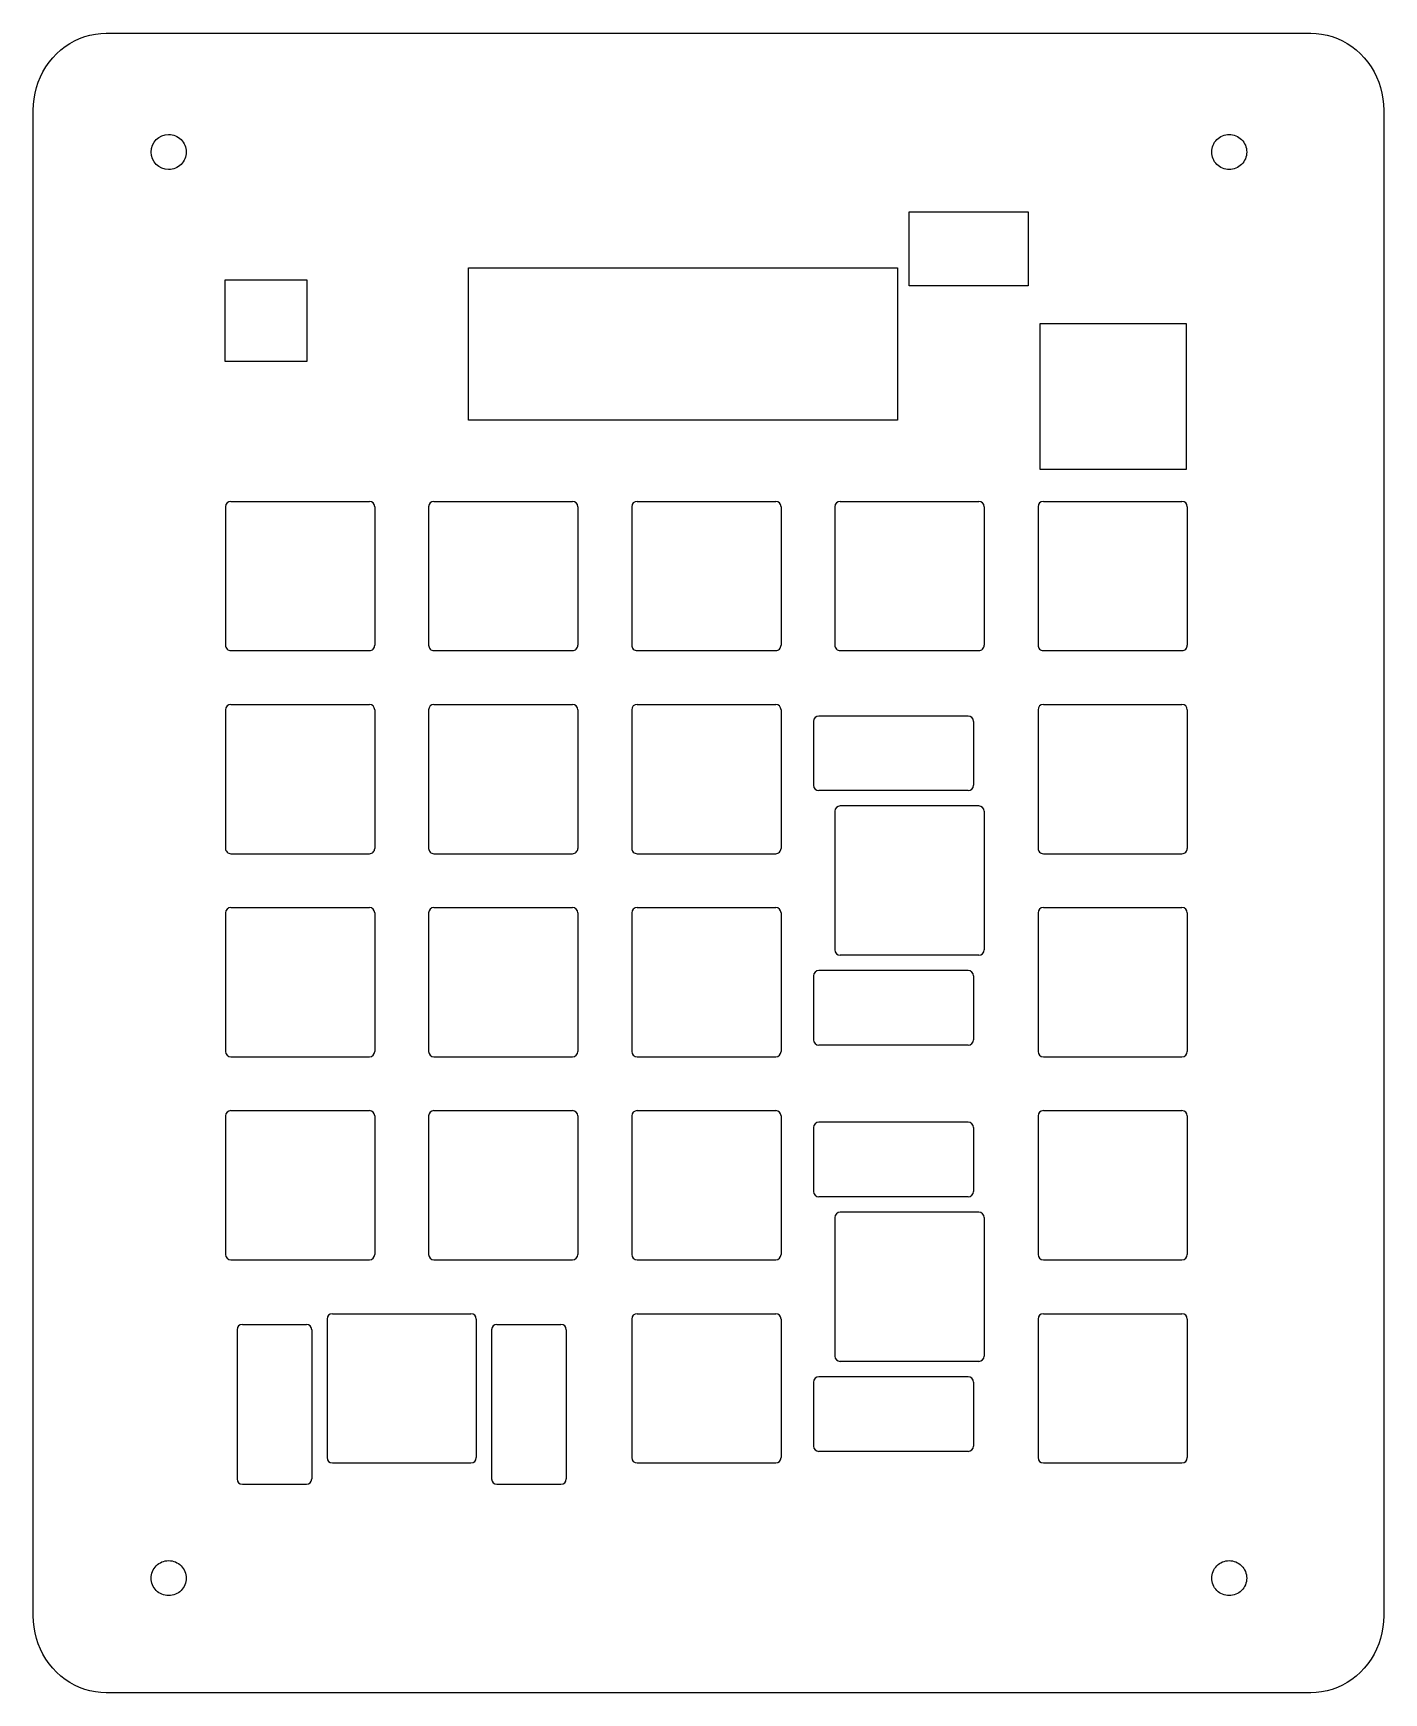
# Model space of a CAD drawing. Extents: x 23134399 to 56644544, y 8192725 to 49381104.
import ezdxf

# ---------------------------------------------------------------- set-up
doc = ezdxf.new("R2010")
doc.units = 0
doc.layers.add('cutting', color=7, linetype='CONTINUOUS')

msp = doc.modelspace()

# ---------------------------------------------------------------- linework, layer by layer
at = {"layer": 'cutting', "color": 5}
for points in [[(23816712.623472, 48964332.010265), (23925698.306431, 49048940.020008)], [(23925698.306431, 49048940.020008), (24040631.563805, 49124930.277794)], [(24040631.563805, 49124930.277794), (24160322.563209, 49191519.880794)], [(24160322.563209, 49191519.880794), (24284548.525265, 49248708.564424)], [(24284548.525265, 49248708.564424), (24412640.053503, 49296496.328685)], [(24412640.053503, 49296496.328685), (24543333.761302, 49333316.574167)], [(24543333.761302, 49333316.574167), (24676480.952688, 49359952.468284)], [(24676480.952688, 49359952.468284), (24811337.618619, 49375620.579038)], [(24811337.618619, 49375620.579038), (24946789.333032, 49381104.338427)], [(24946789.333032, 49381104.338427), (54832228.136046, 49381104.338427)], [(54832228.136046, 49381104.338427), (54967681.702545, 49375620.579038)], [(54967681.702545, 49375620.579038), (55102537.310141, 49359952.468284)], [(55102537.310141, 49359952.468284), (55235683.707776, 49333316.574167)], [(55235683.707776, 49333316.574167), (55366377.415575, 49296496.328685)], [(55366377.415575, 49296496.328685), (55494470.266731, 49248708.564424)], [(55494470.266731, 49248708.564424), (55618694.90587, 49191519.880794)], [(55618694.90587, 49191519.880794), (55738387.228192, 49124930.277794)], [(55738387.228192, 49124930.277794), (55853319.691814, 49048940.020008)], [(55853319.691814, 49048940.020008), (55962306.962275, 48964332.010265)], [(23449461.875805, 48546776.51469), (23529825.700256, 48661937.313947)], [(23529825.700256, 48661937.313947), (23618293.190758, 48770047.225238)], [(23618293.190758, 48770047.225238), (23714120.338269, 48871106.777732)], [(23714120.338269, 48871106.777732), (23816712.623472, 48964332.010265)], [(55962306.962275, 48964332.010265), (56064899.247478, 48871106.777732)], [(56064899.247478, 48871106.777732), (56160726.130405, 48770047.225238)], [(56160726.130405, 48770047.225238), (56249192.297989, 48661937.313947)], [(56249192.297989, 48661937.313947), (56329556.916191, 48546776.51469)], [(23259666.015887, 48169174.463415), (23313861.465416, 48300003.373426)], [(23313861.465416, 48300003.373426), (23377201.188238, 48426131.956044)], [(23377201.188238, 48426131.956044), (23449461.875805, 48546776.51469)], [(56329556.916191, 48546776.51469), (56401743.255771, 48426131.956044)], [(56401743.255771, 48426131.956044), (56465007.836854, 48300003.373426)], [(56465007.836854, 48300003.373426), (56519202.492633, 48169174.463415)], [(23154620.51168, 47755535.863237), (23179822.362764, 47896549.124614)], [(23179822.362764, 47896549.124614), (23214911.967015, 48034428.658007)], [(23214911.967015, 48034428.658007), (23259666.015887, 48169174.463415)], [(56519202.492633, 48169174.463415), (56564181.702136, 48034428.658007)], [(56564181.702136, 48034428.658007), (56599048.527008, 47896549.124614)], [(56599048.527008, 47896549.124614), (56624324.196912, 47755535.863237)], [(23134399.446589, 47471159.309078), (23139454.58057, 47613739.434447)], [(23134399.446589, 10102671.767096), (23134399.446589, 47471159.309078)], [(23139454.58057, 47613739.434447), (23154620.51168, 47755535.863237)], [(56624324.196912, 47755535.863237), (56639490.128022, 47613739.434447)], [(56639490.128022, 47613739.434447), (56644543.674502, 47471159.309078)], [(56644543.674502, 47471159.309078), (56644543.674502, 10102671.767096)], [(53243316.393682, 46431826.303174), (53243316.393682, 46431826.302604)], [(27904432.178905, 37630379.518478), (27904432.178905, 34190362.961134)], [(28036726.617396, 37762687.979898), (31476307.934742, 37762687.979898)], [(31608602.373232, 37630379.518478), (31608602.373232, 34190362.961134)], [(32944749.479043, 37630379.518478), (32944749.479043, 34190362.961134)], [(33077043.917533, 37762687.979898), (36516633.172387, 37762687.979898)], [(36648940.840057, 37630379.518478), (36648940.840057, 34190362.961134)], [(37985045.612494, 37630379.518478), (37985045.612494, 34190362.961134)], [(38117353.280163, 37762687.979898), (41556950.472524, 37762687.979898)], [(41689258.140194, 37630379.518478), (41689258.140194, 34190362.961134)], [(43025362.912631, 37630379.518478), (43025362.912631, 34190362.961134)], [(43157670.580301, 37762687.979898), (46597267.772662, 37762687.979898)], [(46729575.440332, 37630379.518478), (46729575.440332, 34190362.961134)], [(48065680.212769, 37630379.518478), (48065680.212769, 34190362.961134)], [(48197987.880439, 37762687.979898), (51637585.0728, 37762687.979898)], [(51769892.740469, 37630379.518478), (51769892.740469, 34190362.961134)], [(28036726.617396, 34058054.764297), (31476307.934742, 34058054.764297)], [(33077043.917533, 34058054.764297), (36516633.172387, 34058054.764297)], [(38117353.280163, 34058054.764297), (41556950.472524, 34058054.764297)], [(43157670.580301, 34058054.764297), (46597267.772662, 34058054.764297)], [(48197987.880439, 34058054.764297), (51637585.0728, 34058054.764297)], [(27904432.178905, 32590062.21834), (27904432.178905, 29150045.660996)], [(28036726.617396, 32722370.415177), (31476307.934742, 32722370.415177)], [(31608602.373232, 32590062.21834), (31608602.373232, 29150045.660996)], [(32944749.479043, 32590062.21834), (32944749.479043, 29150045.660996)], [(33077043.917533, 32722370.415177), (36516633.172387, 32722370.415177)], [(36648940.840057, 32590062.21834), (36648940.840057, 29150045.660996)], [(37985045.612494, 32590062.21834), (37985045.612494, 29150045.660996)], [(38117353.280163, 32722370.415177), (41556950.472524, 32722370.415177)], [(41689258.140194, 32590062.21834), (41689258.140194, 29150045.660996)], [(48065680.212769, 32590062.21834), (48065680.212769, 29150045.660996)], [(48197987.880439, 32722370.415177), (51637585.0728, 32722370.415177)], [(51769892.740469, 32590062.21834), (51769892.740469, 29150045.660996)], [(42496201.033685, 32302343.973499), (42496201.033685, 30714644.023956)], [(46332652.437323, 32434652.434919), (42628508.701354, 32434652.434919)], [(46464960.104992, 32302343.973499), (46464960.104992, 30714644.023956)], [(46332652.437323, 30582335.827119), (42628508.701354, 30582335.827119)], [(43025362.912631, 30069903.568272), (43025362.912631, 26629888.069262)], [(46597267.772662, 30202211.765108), (43157670.580301, 30202211.765108)], [(46729575.440332, 30069903.568272), (46729575.440332, 26629888.069262)], [(28036726.617396, 29017736.405825), (31476307.934742, 29017736.405825)], [(33077043.917533, 29017736.405825), (36516633.172387, 29017736.405825)], [(38117353.280163, 29017736.405825), (41556950.472524, 29017736.405825)], [(48197987.880439, 29017736.405825), (51637585.0728, 29017736.405825)], [(28036726.617396, 27682052.321289), (31476307.934742, 27682052.321289)], [(33077043.917533, 27682052.321289), (36516633.172387, 27682052.321289)], [(38117353.280163, 27682052.321289), (41556950.472524, 27682052.321289)], [(48197987.880439, 27682052.321289), (51637585.0728, 27682052.321289)], [(27904432.178905, 27549744.653619), (27904432.178905, 24109729.419193)], [(31608602.373232, 27549744.653619), (31608602.373232, 24109729.419193)], [(32944749.479043, 27549744.653619), (32944749.479043, 24109729.419193)], [(36648940.840057, 27549744.653619), (36648940.840057, 24109729.419193)], [(37985045.612494, 27549744.653619), (37985045.612494, 24109729.419193)], [(41689258.140194, 27549744.653619), (41689258.140194, 24109729.419193)], [(48065680.212769, 27549744.653619), (48065680.212769, 24109729.419193)], [(51769892.740469, 27549744.653619), (51769892.740469, 24109729.419193)], [(46597267.772662, 26497577.755756), (43157670.580301, 26497577.755756)], [(42496201.033685, 25985145.496909), (42496201.033685, 24397445.547366)], [(46332652.437323, 26117455.810415), (42628508.701354, 26117455.810415)], [(46464960.104992, 25985145.496909), (46464960.104992, 24397445.547366)], [(28036726.617396, 23977419.105688), (31476307.934742, 23977419.105688)], [(33077043.917533, 23977419.105688), (36516633.172387, 23977419.105688)], [(38117353.280163, 23977419.105688), (41556950.472524, 23977419.105688)], [(46332652.437323, 24265137.879696), (42628508.701354, 24265137.879696)], [(48197987.880439, 23977419.105688), (51637585.0728, 23977419.105688)], [(27904432.178905, 22509427.353482), (27904432.178905, 19069412.119056)], [(28036726.617396, 22641735.021151), (31476307.934742, 22641735.021151)], [(31608602.373232, 22509427.353482), (31608602.373232, 19069412.119056)], [(32944749.479043, 22509427.353482), (32944749.479043, 19069412.119056)], [(33077043.917533, 22641735.021151), (36516633.172387, 22641735.021151)], [(36648940.840057, 22509427.353482), (36648940.840057, 19069412.119056)], [(37985045.612494, 22509427.353482), (37985045.612494, 19069412.119056)], [(38117353.280163, 22641735.021151), (41556950.472524, 22641735.021151)], [(41689258.140194, 22509427.353482), (41689258.140194, 19069412.119056)], [(46332652.437323, 22354018.892979), (42628508.701354, 22354018.892979)], [(48065680.212769, 22509427.353482), (48065680.212769, 19069412.119056)], [(48197987.880439, 22641735.021151), (51637585.0728, 22641735.021151)], [(51769892.740469, 22509427.353482), (51769892.740469, 19069412.119056)], [(42496201.033685, 22221708.579473), (42496201.033685, 20634008.62993)], [(46464960.104992, 22221708.579473), (46464960.104992, 20634008.62993)], [(46332652.437323, 20501700.96226), (42628508.701354, 20501700.96226)], [(43025362.912631, 19989268.703413), (43025362.912631, 16549253.468987)], [(46597267.772662, 20121576.371082), (43157670.580301, 20121576.371082)], [(46729575.440332, 19989268.703413), (46729575.440332, 16549253.468987)], [(28036726.617396, 18937101.80555), (31476307.934742, 18937101.80555)], [(33077043.917533, 18937101.80555), (36516633.172387, 18937101.80555)], [(38117353.280163, 18937101.80555), (41556950.472524, 18937101.80555)], [(48197987.880439, 18937101.80555), (51637585.0728, 18937101.80555)], [(28324326.328791, 17336802.385674), (29911830.486481, 17336802.385674)], [(30424590.828974, 17469110.053344), (30424590.828974, 14029094.818918)], [(30556885.267464, 17601417.721014), (33996466.584811, 17601417.721014)], [(34128761.023301, 17469110.053344), (34128761.023301, 14029094.818918)], [(34641494.907435, 17336802.385674), (36229054.627679, 17336802.385674)], [(37985045.612494, 17469110.053344), (37985045.612494, 14029094.818918)], [(38117353.280163, 17601417.721014), (41556950.472524, 17601417.721014)], [(41689258.140194, 17469110.053344), (41689258.140194, 14029094.818918)], [(48065680.212769, 17469110.053344), (48065680.212769, 14029094.818918)], [(48197987.880439, 17601417.721014), (51637585.0728, 17601417.721014)], [(51769892.740469, 17469110.053344), (51769892.740469, 14029094.818918)], [(28192037.181972, 17204494.718005), (28192037.181972, 13499861.502403)], [(30044116.987464, 17204494.718005), (30044116.987464, 13499861.502403)], [(34509256.031498, 17204494.718005), (34509256.031498, 13499861.502403)], [(36361293.503616, 17204494.718005), (36361293.503616, 13499861.502403)], [(46597267.772662, 16416943.155481), (43157670.580301, 16416943.155481)], [(42496201.033685, 15904510.896634), (42496201.033685, 14316810.947091)], [(46332652.437323, 16036821.210139), (42628508.701354, 16036821.210139)], [(46464960.104992, 15904510.896634), (46464960.104992, 14316810.947091)], [(46332652.437323, 14184503.279421), (42628508.701354, 14184503.279421)], [(30556885.267464, 13896784.505412), (33996466.584811, 13896784.505412)], [(38117353.280163, 13896784.505412), (41556950.472524, 13896784.505412)], [(48197987.880439, 13896784.505412), (51637585.0728, 13896784.505412)], [(28324326.328791, 13367551.188898), (29911830.486481, 13367551.188898)], [(34641494.907435, 13367551.188898), (36229054.627679, 13367551.188898)], [(23139454.58057, 9960090.318808), (23134399.446589, 10102671.767096)], [(23154620.51168, 9818294.68377), (23139454.58057, 9960090.318808)], [(56639490.128022, 9960090.318808), (56624324.196912, 9818294.68377)], [(56644543.674502, 10102671.767096), (56639490.128022, 9960090.318808)], [(23179822.362764, 9678065.383556), (23154620.51168, 9818294.68377)], [(23214911.967015, 9539402.418167), (23179822.362764, 9678065.383556)], [(23259666.015887, 9404655.289841), (23214911.967015, 9539402.418167)], [(56564181.702136, 9539402.418167), (56519202.492633, 9404655.289841)], [(56599344.860623, 9678065.383556), (56564181.702136, 9539402.418167)], [(56624324.196912, 9818294.68377), (56599344.860623, 9678065.383556)], [(23313861.465416, 9273826.644413), (23259666.015887, 9404655.289841)], [(23377201.188238, 9147699.649296), (23313861.465416, 9273826.644413)], [(23449461.875805, 9027054.826067), (23377201.188238, 9147699.649296)], [(56401743.255771, 9147699.649296), (56329556.916191, 9027054.826067)], [(56465007.836854, 9273826.644413), (56401743.255771, 9147699.649296)], [(56519202.492633, 9404655.289841), (56465007.836854, 9273826.644413)], [(23529825.700256, 8911892.174725), (23449461.875805, 9027054.826067)], [(23618293.190758, 8803783.321768), (23529825.700256, 8911892.174725)], [(23714120.338269, 8702722.975523), (23618293.190758, 8803783.321768)], [(23816712.623472, 8609496.94924), (23714120.338269, 8702722.975523)], [(56064899.247478, 8702722.975523), (55962306.962275, 8609496.94924)], [(56160726.130405, 8803783.321768), (56064899.247478, 8702722.975523)], [(56249192.297989, 8911892.174725), (56160726.130405, 8803783.321768)], [(56329556.916191, 9027054.826067), (56249192.297989, 8911892.174725)], [(23925698.306431, 8524891.056166), (23816712.623472, 8609496.94924)], [(24040631.563805, 8448900.004629), (23925698.306431, 8524891.056166)], [(24160322.563209, 8382309.607878), (24040631.563805, 8448900.004629)], [(24284548.525265, 8325122.51175), (24160322.563209, 8382309.607878)], [(24412640.053503, 8278116.591984), (24284548.525265, 8325122.51175)], [(24543333.761302, 8240513.972839), (24412640.053503, 8278116.591984)], [(24676480.952688, 8213878.343306), (24543333.761302, 8240513.972839)], [(55235683.707776, 8240513.972839), (55102537.310141, 8213878.343306)], [(55366377.415575, 8278116.591984), (55235683.707776, 8240513.972839)], [(55494470.266731, 8325122.51175), (55366377.415575, 8278116.591984)], [(55618694.90587, 8382309.607878), (55494470.266731, 8325122.51175)], [(55738387.228192, 8448900.004629), (55618694.90587, 8382309.607878)], [(55853319.691814, 8524891.056166), (55738387.228192, 8448900.004629)], [(55962306.962275, 8609496.94924), (55853319.691814, 8524891.056166)], [(24811337.618619, 8198209.703384), (24676480.952688, 8213878.343306)], [(24946789.333032, 8192724.885661), (24811337.618619, 8198209.703384)], [(54832228.136046, 8192724.885661), (24946789.333032, 8192724.885661)], [(54967681.702545, 8198209.703384), (54832228.136046, 8192724.885661)], [(55102537.310141, 8213878.343306), (54967681.702545, 8198209.703384)]]:
    msp.add_lwpolyline(points, dxfattribs=at)
for points in [[(24946789.333032, 49381104.338427)], [(56644543.674502, 47471159.309078)], [(26929195.604307, 46431934.252707)], [(44872283.338209, 44946581.0548), (47817569.601481, 44946581.0548), (47817569.601481, 43115059.129303), (44872283.338209, 43115059.129303)], [(27893581.606072, 43263560.635312), (29923107.038887, 43263560.635312), (29923107.038887, 41234036.260831), (27893581.606072, 41234036.260831)], [(33932654.315706, 43560565.23483), (44575280.326192, 43560565.23483), (44575280.326192, 39773770.084732), (33932654.315706, 39773770.084732)], [(48114816.030397, 42179354.25277), (51740680.066815, 42179354.25277), (51740680.066815, 38553492.862187), (48114816.030397, 38553492.862187)], [(26929208.833486, 11038744.679396)], [(53243371.956235, 11038739.387725)]]:
    msp.add_lwpolyline(points, close=True, dxfattribs=at)
for points in [[(26060520.597859, 46431934.252707), (26060520.597859, 46671812.181823), (26254979.921997, 46866271.742876), (26494857.8365, 46866272.020515)], [(26494857.8365, 46866272.020515), (26610051.372249, 46866272.027532), (26720526.883078, 46820511.575762), (26801981.015837, 46739057.443004)], [(26801981.015837, 46739057.443004), (26883435.148595, 46657603.310245), (26929195.604307, 46547127.795474), (26929195.604307, 46431934.252707)], [(52374640.858067, 46431826.302034), (52374640.851201, 46547019.838825), (52420401.303037, 46657495.349508), (52501855.435779, 46738949.482143)], [(52501855.435779, 46738949.482143), (52583309.568521, 46820403.614778), (52693785.083206, 46866164.070412), (52808978.625874, 46866164.070412)], [(52808978.625874, 46866164.070412), (52924172.168543, 46866164.070412), (53034647.683227, 46820403.614778), (53116101.815969, 46738949.482143)], [(53116101.815969, 46738949.482143), (53197555.948711, 46657495.349508), (53243316.400548, 46547019.838825), (53243316.393682, 46431826.303174)], [(26494857.8365, 45997596.4849), (26254979.921997, 45997596.762538), (26060520.597859, 46192056.323591), (26060520.597859, 46431934.252707)], [(26929195.604307, 46431934.252707), (26929195.604307, 46316740.70994), (26883435.148595, 46206265.195169), (26801981.015837, 46124811.06241)], [(52501855.435779, 46124703.123066), (52420401.303037, 46206157.255701), (52374640.851201, 46316632.766383), (52374640.858067, 46431826.302034)], [(53243316.393682, 46431826.302604), (53243316.400548, 46316632.766383), (53197555.948711, 46206157.255701), (53116101.815969, 46124703.123066)], [(26801981.015837, 46124811.06241), (26720526.883078, 46043356.929652), (26610051.372249, 45997596.477882), (26494857.8365, 45997596.4849)], [(52808978.625874, 45997488.534797), (52693785.083206, 45997488.534797), (52583309.568521, 46043248.99043), (52501855.435779, 46124703.123066)], [(53116101.815969, 46124703.123066), (53034647.683227, 46043248.99043), (52924172.168543, 45997488.534797), (52808978.625874, 45997488.534797)], [(28036723.97156, 37762478.694282), (27963661.33951, 37762478.684054), (27904432.335257, 37703249.798256), (27904432.178905, 37630187.166207)], [(31608602.373232, 37630187.166211), (31608602.216881, 37703249.798256), (31549373.212627, 37762478.684054), (31476310.580578, 37762478.694282)], [(33077041.271697, 37762478.694282), (33003978.639648, 37762478.684054), (32944749.635394, 37703249.798256), (32944749.479043, 37630187.166207)], [(36648919.67337, 37630187.166211), (36648919.517018, 37703249.798256), (36589690.512765, 37762478.684054), (36516627.880715, 37762478.694282)], [(38117358.571835, 37762478.694282), (38044295.939785, 37762478.684054), (37985066.935532, 37703249.798256), (37985066.77918, 37630187.166207)], [(41689236.973507, 37630187.166211), (41689236.817156, 37703249.798256), (41630007.812902, 37762478.684054), (41556945.180853, 37762478.694282)], [(43157675.871973, 37762478.694282), (43084613.239923, 37762478.684054), (43025384.23567, 37703249.798256), (43025384.079318, 37630187.166207)], [(46729554.273645, 37630187.166211), (46729554.117293, 37703249.798256), (46670325.11304, 37762478.684054), (46597262.48099, 37762478.694282)], [(48197993.17211, 37762478.694282), (48124930.540061, 37762478.684054), (48065701.535807, 37703249.798256), (48065701.379456, 37630187.166207)], [(51769871.573783, 37630187.166211), (51769871.417431, 37703249.798256), (51710642.413178, 37762478.684054), (51637579.781128, 37762478.694282)], [(27904432.178905, 34190600.29261), (27904432.043473, 34155514.23755), (27918369.828374, 34121865.169353), (27943179.366214, 34097055.532275)], [(31569855.185924, 34097055.532275), (31594664.723763, 34121865.169353), (31608602.508664, 34155514.23755), (31608602.373232, 34190600.292611)], [(32944749.479043, 34190600.29261), (32944749.343611, 34155514.23755), (32958687.128512, 34121865.169353), (32983496.666351, 34097055.532275)], [(36610172.486061, 34097055.532275), (36634982.023901, 34121865.169353), (36648919.808802, 34155514.23755), (36648919.67337, 34190600.292611)], [(37985066.77918, 34190600.29261), (37985066.643748, 34155514.23755), (37999004.428649, 34121865.169353), (38023813.966489, 34097055.532275)], [(41650489.786199, 34097055.532275), (41675299.324039, 34121865.169353), (41689237.10894, 34155514.23755), (41689236.973507, 34190600.292611)], [(43025384.079318, 34190600.29261), (43025383.943886, 34155514.23755), (43039321.728787, 34121865.169353), (43064131.266626, 34097055.532275)], [(46690807.086337, 34097055.532275), (46715616.624176, 34121865.169353), (46729554.409077, 34155514.23755), (46729554.273645, 34190600.292611)], [(48065701.379456, 34190600.29261), (48065701.244023, 34155514.23755), (48079639.028924, 34121865.169353), (48104448.566764, 34097055.532275)], [(51731124.386474, 34097055.532275), (51755933.924314, 34121865.169353), (51769871.709215, 34155514.23755), (51769871.573783, 34190600.292611)], [(27943179.366214, 34097055.532275), (27967988.904053, 34072245.895197), (28001637.916499, 34058307.9757), (28036723.97156, 34058307.970788)], [(31476310.580578, 34058307.970788), (31511396.635638, 34058307.9757), (31545045.648084, 34072245.895197), (31569855.185924, 34097055.532275)], [(32983496.666351, 34097055.532275), (33008306.204191, 34072245.895197), (33041955.216636, 34058307.9757), (33077041.271697, 34058307.970788)], [(36516627.880715, 34058307.970788), (36551713.935776, 34058307.9757), (36585362.948222, 34072245.895197), (36610172.486061, 34097055.532275)], [(38023813.966489, 34097055.532275), (38048623.504328, 34072245.895197), (38082272.516774, 34058307.9757), (38117358.571835, 34058307.970788)], [(41556945.180853, 34058307.970788), (41592031.235914, 34058307.9757), (41625680.24836, 34072245.895197), (41650489.786199, 34097055.532275)], [(43064131.266626, 34097055.532275), (43088940.804466, 34072245.895197), (43122589.816912, 34058307.9757), (43157675.871973, 34058307.970788)], [(46597262.48099, 34058307.970788), (46632348.536051, 34058307.9757), (46665997.548497, 34072245.895197), (46690807.086337, 34097055.532275)], [(48104448.566764, 34097055.532275), (48129258.104603, 34072245.895197), (48162907.117049, 34058307.9757), (48197993.17211, 34058307.970788)], [(51637579.781128, 34058307.970788), (51672665.836189, 34058307.9757), (51706314.848635, 34072245.895197), (51731124.386474, 34097055.532275)], [(28036723.97156, 32722161.129561), (27963661.33951, 32722161.119333), (27904432.335257, 32662932.233535), (27904432.178905, 32589869.601486)], [(31608602.373232, 32589869.60149), (31608602.216881, 32662932.233535), (31549373.212627, 32722161.119333), (31476310.580578, 32722161.129561)], [(33077041.271697, 32722161.129561), (33003978.639648, 32722161.119333), (32944749.635394, 32662932.233535), (32944749.479043, 32589869.601486)], [(36648919.67337, 32589869.60149), (36648919.517018, 32662932.233535), (36589690.512765, 32722161.119333), (36516627.880715, 32722161.129561)], [(38117358.571835, 32722161.129561), (38044295.939785, 32722161.119333), (37985066.935532, 32662932.233535), (37985066.77918, 32589869.601486)], [(41689236.973507, 32589869.60149), (41689236.817156, 32662932.233535), (41630007.812902, 32722161.119333), (41556945.180853, 32722161.129561)], [(48197993.17211, 32722161.129561), (48124930.540061, 32722161.119333), (48065701.535807, 32662932.233535), (48065701.379456, 32589869.601486)], [(51769871.573783, 32589869.60149), (51769871.417431, 32662932.233535), (51710642.413178, 32722161.119333), (51637579.781128, 32722161.129561)], [(42628508.701354, 32434558.507747), (42555446.069305, 32434558.497518), (42496217.065051, 32375329.611721), (42496216.9087, 32302266.979671)], [(46464970.688336, 32302266.979676), (46464970.531984, 32375329.611721), (46405741.527731, 32434558.497518), (46332678.895681, 32434558.507747)], [(42496216.9087, 30714765.203238), (42496217.065051, 30641702.571193), (42555446.069305, 30582473.685395), (42628508.701354, 30582473.675167)], [(46332678.895681, 30582473.675167), (46405741.527731, 30582473.685395), (46464970.531984, 30641702.571193), (46464970.688336, 30714765.203242)], [(43157675.871973, 30202002.479492), (43084613.239923, 30202002.469264), (43025384.23567, 30142773.583466), (43025384.079318, 30069710.951417)], [(46729554.273645, 30069710.951421), (46729554.117293, 30142773.583466), (46670325.11304, 30202002.469264), (46597262.48099, 30202002.479492)], [(27904432.178905, 29150282.992472), (27904431.973301, 29115196.891571), (27918369.727223, 29081547.755401), (27943179.272669, 29056738.061098)], [(27943179.272669, 29056738.061098), (27967988.818114, 29031928.366796), (28001637.870657, 29017990.410979), (28036723.97156, 29017990.406067)], [(31476310.580578, 29017990.406067), (31511396.681481, 29017990.410979), (31545045.734024, 29031928.366796), (31569855.279469, 29056738.061098)], [(31569855.279469, 29056738.061098), (31594664.824914, 29081547.755401), (31608602.578837, 29115196.891571), (31608602.373232, 29150282.992473)], [(32944749.479043, 29150282.992472), (32944749.273438, 29115196.891571), (32958687.027361, 29081547.755401), (32983496.572806, 29056738.061098)], [(32983496.572806, 29056738.061098), (33008306.118251, 29031928.366796), (33041955.170794, 29017990.410979), (33077041.271697, 29017990.406067)], [(36516627.880715, 29017990.406067), (36551713.981618, 29017990.410979), (36585363.034161, 29031928.366796), (36610172.579606, 29056738.061098)], [(36610172.579606, 29056738.061098), (36634982.125052, 29081547.755401), (36648919.878974, 29115196.891571), (36648919.67337, 29150282.992473)], [(37985066.77918, 29150282.992472), (37985066.573576, 29115196.891571), (37999004.327499, 29081547.755401), (38023813.872944, 29056738.061098)], [(38023813.872944, 29056738.061098), (38048623.418389, 29031928.366796), (38082272.470932, 29017990.410979), (38117358.571835, 29017990.406067)], [(41556945.180853, 29017990.406067), (41592031.281756, 29017990.410979), (41625680.334299, 29031928.366796), (41650489.879744, 29056738.061098)], [(41650489.879744, 29056738.061098), (41675299.425189, 29081547.755401), (41689237.179112, 29115196.891571), (41689236.973507, 29150282.992473)], [(48065701.379456, 29150282.992472), (48065701.173851, 29115196.891571), (48079638.927774, 29081547.755401), (48104448.473219, 29056738.061098)], [(48104448.473219, 29056738.061098), (48129258.018664, 29031928.366796), (48162907.071207, 29017990.410979), (48197993.17211, 29017990.406067)], [(51637579.781128, 29017990.406067), (51672665.882031, 29017990.410979), (51706314.934574, 29031928.366796), (51731124.480019, 29056738.061098)], [(51731124.480019, 29056738.061098), (51755934.025464, 29081547.755401), (51769871.779387, 29115196.891571), (51769871.573783, 29150282.992473)], [(28036723.97156, 27681843.300256), (27963661.236175, 27681843.290028), (27904432.189118, 27622614.242959), (27904432.178905, 27549551.507574)], [(31608602.373232, 27549551.507602), (31608602.363019, 27622614.242959), (31549373.315963, 27681843.290028), (31476310.580578, 27681843.300256)], [(33077041.271697, 27681843.300256), (33003978.536312, 27681843.290028), (32944749.489256, 27622614.242959), (32944749.479043, 27549551.507574)], [(36648919.67337, 27549551.507602), (36648919.663157, 27622614.242959), (36589690.6161, 27681843.290028), (36516627.880715, 27681843.300256)], [(38117358.571835, 27681843.300256), (38044295.83645, 27681843.290028), (37985066.789394, 27622614.242959), (37985066.77918, 27549551.507574)], [(41689236.973507, 27549551.507602), (41689236.963294, 27622614.242959), (41630007.916238, 27681843.290028), (41556945.180853, 27681843.300256)], [(48197993.17211, 27681843.300256), (48124930.436725, 27681843.290028), (48065701.389669, 27622614.242959), (48065701.379456, 27549551.507574)], [(51769871.573783, 27549551.507602), (51769871.563569, 27622614.242959), (51710642.516513, 27681843.290028), (51637579.781128, 27681843.300256)], [(43025384.079318, 26630123.548653), (43025384.089531, 26557060.813296), (43084613.136588, 26497831.766227), (43157675.871973, 26497831.755998)], [(46597262.48099, 26497831.755998), (46670325.216375, 26497831.766227), (46729554.263432, 26557060.813296), (46729554.273645, 26630123.548681)], [(42628508.701354, 26117360.560324), (42555445.965969, 26117360.550095), (42496216.918913, 26058131.503026), (42496216.9087, 25985068.767641)], [(46464970.688336, 25985068.767669), (46464970.678123, 26058131.503026), (46405741.631066, 26117360.550095), (46332678.895681, 26117360.560324)], [(42496216.9087, 24397567.255815), (42496216.918913, 24324504.520458), (42555445.965969, 24265275.473389), (42628508.701354, 24265275.463161)], [(46332678.895681, 24265275.463161), (46405741.631066, 24265275.473389), (46464970.678123, 24324504.520458), (46464970.688336, 24397567.255843)], [(27904432.178905, 24109964.898584), (27904432.189118, 24036902.163227), (27963661.236175, 23977673.116158), (28036723.97156, 23977673.10593)], [(31476310.580578, 23977673.10593), (31549373.315963, 23977673.116158), (31608602.363019, 24036902.163227), (31608602.373232, 24109964.898613)], [(32944749.479043, 24109964.898584), (32944749.489256, 24036902.163227), (33003978.536312, 23977673.116158), (33077041.271697, 23977673.10593)], [(36516627.880715, 23977673.10593), (36589690.6161, 23977673.116158), (36648919.663157, 24036902.163227), (36648919.67337, 24109964.898613)], [(37985066.77918, 24109964.898584), (37985066.789394, 24036902.163227), (38044295.83645, 23977673.116158), (38117358.571835, 23977673.10593)], [(41556945.180853, 23977673.10593), (41630007.916238, 23977673.116158), (41689236.963294, 24036902.163227), (41689236.973507, 24109964.898613)], [(48065701.379456, 24109964.898584), (48065701.389669, 24036902.163227), (48124930.436725, 23977673.116158), (48197993.17211, 23977673.10593)], [(51637579.781128, 23977673.10593), (51710642.516513, 23977673.116158), (51769871.563569, 24036902.163227), (51769871.573783, 24109964.898613)], [(28036723.97156, 22641526.000119), (27963661.236175, 22641525.98989), (27904432.189118, 22582296.942821), (27904432.178905, 22509234.207436)], [(31608602.373232, 22509234.207464), (31608602.363019, 22582296.942821), (31549373.315963, 22641525.98989), (31476310.580578, 22641526.000119)], [(33077041.271697, 22641526.000119), (33003978.536312, 22641525.98989), (32944749.489256, 22582296.942821), (32944749.479043, 22509234.207436)], [(36648919.67337, 22509234.207464), (36648919.663157, 22582296.942821), (36589690.6161, 22641525.98989), (36516627.880715, 22641526.000119)], [(38117358.571835, 22641526.000119), (38044295.83645, 22641525.98989), (37985066.789394, 22582296.942821), (37985066.77918, 22509234.207436)], [(41689236.973507, 22509234.207464), (41689236.963294, 22582296.942821), (41630007.916238, 22641525.98989), (41556945.180853, 22641526.000119)], [(42628508.701354, 22353923.642888), (42555445.965969, 22353923.632659), (42496216.918913, 22294694.58559), (42496216.9087, 22221631.850205)], [(46464970.688336, 22221631.850233), (46464970.678123, 22294694.58559), (46405741.631066, 22353923.632659), (46332678.895681, 22353923.642888)], [(48197993.17211, 22641526.000119), (48124930.436725, 22641525.98989), (48065701.389669, 22582296.942821), (48065701.379456, 22509234.207436)], [(51769871.573783, 22509234.207464), (51769871.563569, 22582296.942821), (51710642.516513, 22641525.98989), (51637579.781128, 22641526.000119)], [(42496216.9087, 20634130.338379), (42496216.918913, 20561067.603022), (42555445.965969, 20501838.555953), (42628508.701354, 20501838.545724)], [(46332678.895681, 20501838.545724), (46405741.631066, 20501838.555953), (46464970.678123, 20561067.603022), (46464970.688336, 20634130.338407)], [(43157675.871973, 20121367.35005), (43084613.136588, 20121367.339821), (43025384.089531, 20062138.292752), (43025384.079318, 19989075.557367)], [(46729554.273645, 19989075.557395), (46729554.263432, 20062138.292752), (46670325.216375, 20121367.339821), (46597262.48099, 20121367.35005)], [(27904432.178905, 19069647.598446), (27904432.189118, 18996584.86309), (27963661.236175, 18937355.816021), (28036723.97156, 18937355.805792)], [(31476310.580578, 18937355.805792), (31549373.315963, 18937355.816021), (31608602.363019, 18996584.86309), (31608602.373232, 19069647.598475)], [(32944749.479043, 19069647.598446), (32944749.489256, 18996584.86309), (33003978.536312, 18937355.816021), (33077041.271697, 18937355.805792)], [(36516627.880715, 18937355.805792), (36589690.6161, 18937355.816021), (36648919.663157, 18996584.86309), (36648919.67337, 19069647.598475)], [(37985066.77918, 19069647.598446), (37985066.789394, 18996584.86309), (38044295.83645, 18937355.816021), (38117358.571835, 18937355.805792)], [(41556945.180853, 18937355.805792), (41630007.916238, 18937355.816021), (41689236.963294, 18996584.86309), (41689236.973507, 19069647.598475)], [(48065701.379456, 19069647.598446), (48065701.389669, 18996584.86309), (48124930.436725, 18937355.816021), (48197993.17211, 18937355.805792)], [(51637579.781128, 18937355.805792), (51710642.516513, 18937355.816021), (51769871.563569, 18996584.86309), (51769871.573783, 19069647.598475)], [(28324326.328791, 17336625.114672), (28251263.593406, 17336625.104443), (28192034.546349, 17277396.057374), (28192034.536136, 17204333.321989)], [(30044119.6333, 17204333.322018), (30044119.623087, 17277396.057374), (29984890.57603, 17336625.104443), (29911827.840645, 17336625.114672)], [(30556882.621629, 17601208.699981), (30483819.886243, 17601208.689752), (30424590.839187, 17541979.642683), (30424590.828974, 17468916.907298)], [(34128761.023301, 17468916.907327), (34128761.013088, 17541979.642683), (34069531.966031, 17601208.689752), (33996469.230646, 17601208.699981)], [(34641524.01163, 17336625.114672), (34568461.276245, 17336625.104443), (34509232.229188, 17277396.057374), (34509232.218975, 17204333.321989)], [(36361317.316139, 17204333.322018), (36361317.305926, 17277396.057374), (36302088.258869, 17336625.104443), (36229025.523484, 17336625.114672)], [(38117358.571835, 17601208.699981), (38044295.83645, 17601208.689752), (37985066.789394, 17541979.642683), (37985066.77918, 17468916.907298)], [(41689236.973507, 17468916.907327), (41689236.963294, 17541979.642683), (41630007.916238, 17601208.689752), (41556945.180853, 17601208.699981)], [(48197993.17211, 17601208.699981), (48124930.436725, 17601208.689752), (48065701.389669, 17541979.642683), (48065701.379456, 17468916.907298)], [(51769871.573783, 17468916.907327), (51769871.563569, 17541979.642683), (51710642.516513, 17601208.689752), (51637579.781128, 17601208.699981)], [(43025384.079318, 16549488.948378), (43025384.089531, 16476426.213021), (43084613.136588, 16417197.165952), (43157675.871973, 16417197.155723)], [(46597262.48099, 16417197.155723), (46670325.216375, 16417197.165952), (46729554.263432, 16476426.213021), (46729554.273645, 16549488.948406)], [(42628508.701354, 16036725.960049), (42555445.965969, 16036725.94982), (42496216.918913, 15977496.902751), (42496216.9087, 15904434.167366)], [(46464970.688336, 15904434.167394), (46464970.678123, 15977496.902751), (46405741.631066, 16036725.94982), (46332678.895681, 16036725.960049)], [(30424590.828974, 14029330.298309), (30424590.839187, 13956267.562952), (30483819.886243, 13897038.515883), (30556882.621629, 13897038.505654)], [(33996469.230646, 13897038.505654), (34069531.966031, 13897038.515883), (34128761.013088, 13956267.562952), (34128761.023301, 14029330.298337)], [(37985066.77918, 14029330.298309), (37985066.789394, 13956267.562952), (38044295.83645, 13897038.515883), (38117358.571835, 13897038.505654)], [(41556945.180853, 13897038.505654), (41630007.916238, 13897038.515883), (41689236.963294, 13956267.562952), (41689236.973507, 14029330.298337)], [(42496216.9087, 14316932.65554), (42496216.918913, 14243869.920183), (42555445.965969, 14184640.873114), (42628508.701354, 14184640.862885)], [(46332678.895681, 14184640.862885), (46405741.631066, 14184640.873114), (46464970.678123, 14243869.920183), (46464970.688336, 14316932.655568)], [(48065701.379456, 14029330.298309), (48065701.389669, 13956267.562952), (48124930.436725, 13897038.515883), (48197993.17211, 13897038.505654)], [(51637579.781128, 13897038.505654), (51710642.516513, 13897038.515883), (51769871.563569, 13956267.562952), (51769871.573783, 14029330.298337)], [(28192034.536136, 13500163.127691), (28192034.546349, 13427100.392334), (28251263.593406, 13367871.345265), (28324326.328791, 13367871.335036)], [(29911827.840645, 13367871.335036), (29984890.57603, 13367871.345265), (30044119.623087, 13427100.392334), (30044119.6333, 13500163.127719)], [(34509232.218975, 13500163.127691), (34509232.229188, 13427100.392334), (34568461.276245, 13367871.345265), (34641524.01163, 13367871.335036)], [(36229025.523484, 13367871.335036), (36302088.258869, 13367871.345265), (36361317.305926, 13427100.392334), (36361317.316139, 13500163.127719)], [(26060533.297871, 11038744.679396), (26060533.297871, 11153938.222163), (26106293.753583, 11264413.736935), (26187747.886342, 11345867.869693)], [(26187747.886342, 11345867.869693), (26269202.0191, 11427322.002451), (26379677.529929, 11473082.454221), (26494871.065679, 11473082.447204)], [(26494871.065679, 11473082.447204), (26610064.601428, 11473082.454221), (26720540.112258, 11427322.002451), (26801994.245016, 11345867.869693)], [(26801994.245016, 11345867.869693), (26883448.377774, 11264413.736935), (26929208.833486, 11153938.222163), (26929208.833486, 11038744.679396)], [(52374696.42062, 11038739.387725), (52374696.42062, 11153932.930492), (52420456.876332, 11264408.445263), (52501911.00909, 11345862.578021)], [(52501911.00909, 11345862.578021), (52583365.141849, 11427316.71078), (52693840.652678, 11473077.162549), (52809034.188427, 11473077.155532)], [(52809034.188427, 11473077.155532), (52924227.724177, 11473077.162549), (53034703.235006, 11427316.71078), (53116157.367764, 11345862.578021)], [(53116157.367764, 11345862.578021), (53197611.500523, 11264408.445263), (53243371.956235, 11153932.930492), (53243371.956235, 11038739.387725)], [(26187747.886342, 10731621.4891), (26106293.753583, 10813075.621858), (26060533.297871, 10923551.13663), (26060533.297871, 11038744.679396)], [(26494871.065679, 10604406.911589), (26379677.529929, 10604406.904572), (26269202.0191, 10650167.356341), (26187747.886342, 10731621.4891)], [(26801994.245016, 10731621.4891), (26720540.112258, 10650167.356341), (26610064.601428, 10604406.904572), (26494871.065679, 10604406.911589)], [(26929208.833486, 11038744.679396), (26929208.833486, 10923551.13663), (26883448.377774, 10813075.621858), (26801994.245016, 10731621.4891)], [(52501911.00909, 10731616.197428), (52420456.876332, 10813070.330187), (52374696.42062, 10923545.844958), (52374696.42062, 11038739.387725)], [(52809034.188427, 10604401.619917), (52693840.652678, 10604401.6129), (52583365.141849, 10650162.06467), (52501911.00909, 10731616.197428)], [(53116157.367764, 10731616.197428), (53034703.235006, 10650162.06467), (52924227.724177, 10604401.6129), (52809034.188427, 10604401.619917)], [(53243371.956235, 11038739.387725), (53243371.956235, 10923545.844958), (53197611.500523, 10813070.330187), (53116157.367764, 10731616.197428)]]:
    msp.add_open_spline(points, degree=3, dxfattribs=at)

doc.saveas('drawing.dxf')
